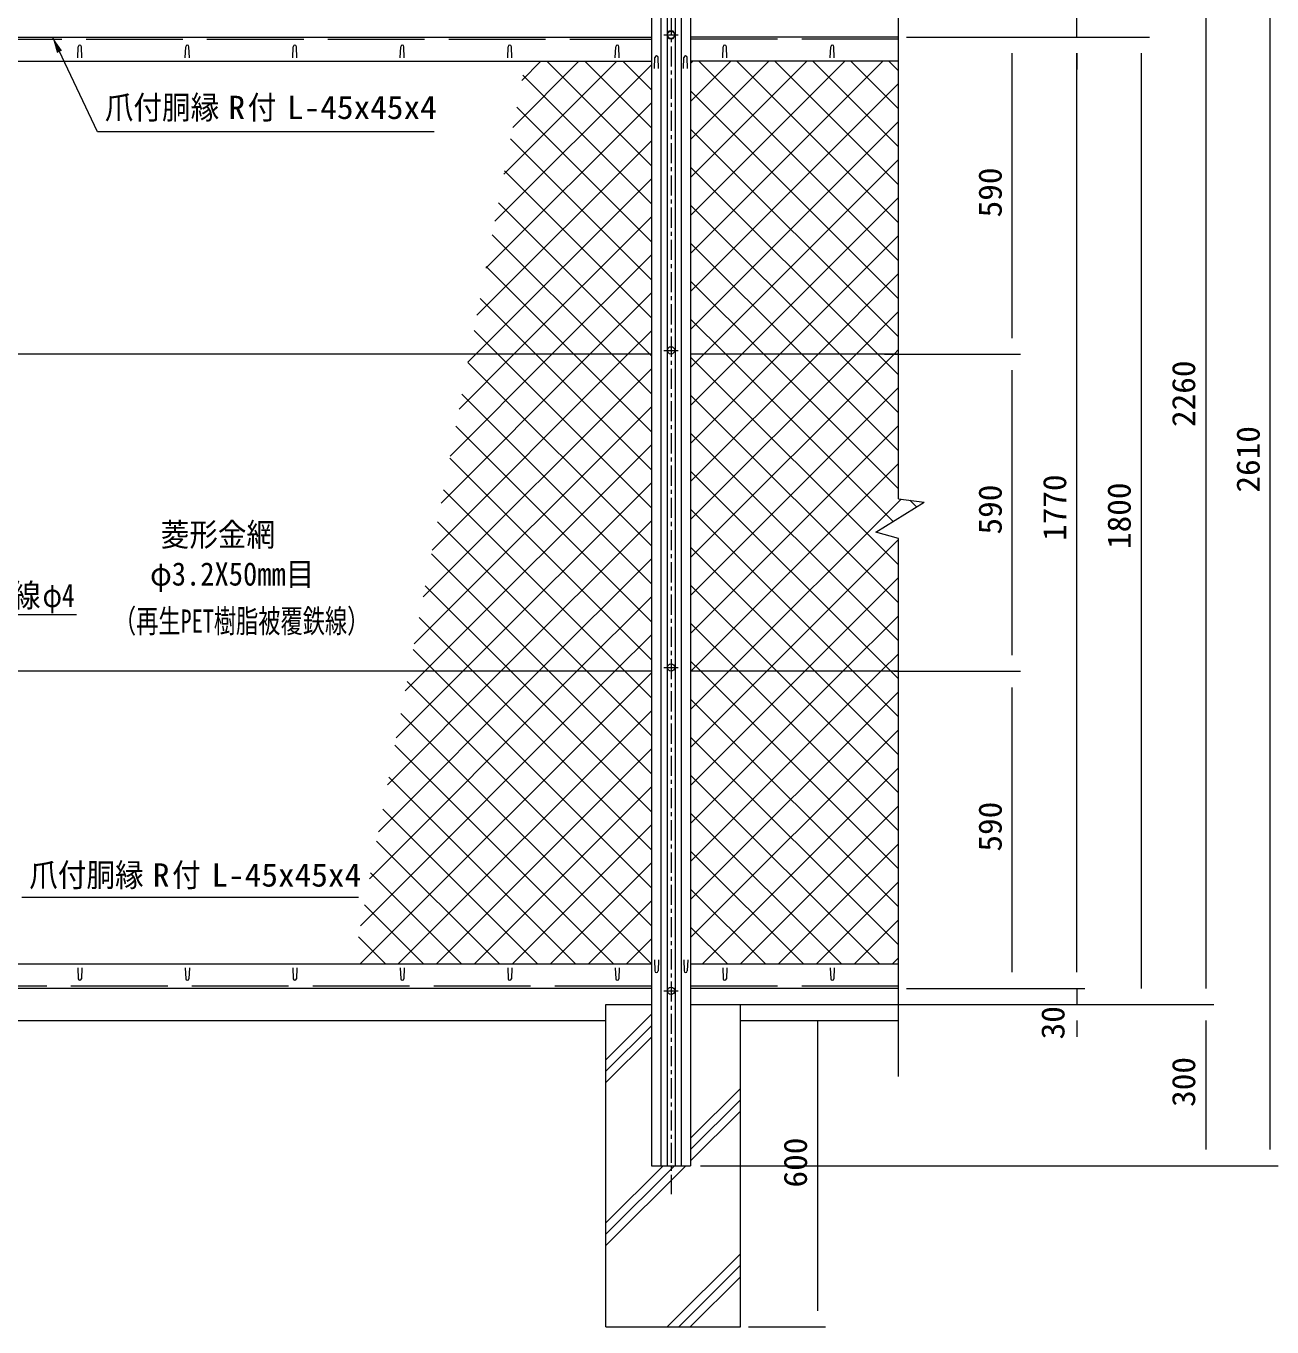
# Model space of a CAD drawing. Units: millimetres, scale not verified. Extents: x -4455 to 4455, y -3150 to 3150.
# Drawn here: x -2625 to -307, y -879 to 1542 of the extents above; entities that cross this region are included whole.
import ezdxf
from ezdxf.enums import TextEntityAlignment as Align

# ---------------------------------------------------------------- set-up
doc = ezdxf.new("R2010")
doc.units = ezdxf.units.MM
doc.header["$LTSCALE"] = 30
doc.linetypes.add('DASHED', pattern=[7.5, 6, -1.5])
doc.linetypes.add('USER1', pattern=[2, 1.25, -0.25, 0.25, -0.25])
for name, color, linetype, lineweight in [('0-0_1部材', 3, 'Continuous', 18), ('0-1_5寸法', 1, 'Continuous', 18), ('0-3_8部品', 3, 'Continuous', 18), ('0-4_4基礎', 4, 'Continuous', 18), ('0-5_2網', 4, 'Continuous', 18), ('0-9_6文字', 3, 'Continuous', 9), ('0-A_中心線', 1, 'USER1', 18), ('0-B_KOUZOU', 7, 'Continuous', 9), ('0-C_BUHIN', 3, 'Continuous', 18), ('0-D_GL', 7, 'Continuous', 9), ('0-E_0', 3, 'Continuous', 18)]:
    doc.layers.add(name, color=color, linetype=linetype, lineweight=lineweight)
doc.styles.add('ＭＳ ゴシック', font='')
doc.styles.get('ＭＳ ゴシック').set_extended_font_data('MS Gothic')

msp = doc.modelspace()

# ---------------------------------------------------------------- linework, layer by layer
at = {"layer": '0-0_1部材', "color": 7, "lineweight": 9}
for p, q in [((-1461.72, 2030.91), (-1461.72, -579.09)), ((-1388.72, 2030.91), (-1388.72, -579.09)), ((-3188.72, 1520.91), (-1461.72, 1520.91)), ((-1001.9, 1520.91), (-1388.72, 1520.91)), ((-3188.72, 1475.91), (-1461.72, 1475.91)), ((-1001.9, 1475.91), (-1388.72, 1475.91)), ((-1001.9, -204.09), (-1388.72, -204.09)), ((-1001.9, -249.09), (-1388.72, -249.09))]:
    msp.add_line(p, q, dxfattribs=at)
at = {"layer": '0-0_1部材'}
for p, q in [((-1444.22, 2030.91), (-1444.22, -579.09)), ((-1432.72, 2030.91), (-1432.72, -579.09)), ((-1417.72, 2030.91), (-1417.72, -579.09)), ((-1406.22, 2030.91), (-1406.22, -579.09)), ((-2528.97, 1482.41), (-2528.22, 1502.91)), ((-2521.47, 1482.41), (-2522.22, 1502.91)), ((-2328.97, 1482.41), (-2328.22, 1502.91)), ((-2321.47, 1482.41), (-2322.22, 1502.91)), ((-2128.97, 1482.41), (-2128.22, 1502.91)), ((-2121.47, 1482.41), (-2122.22, 1502.91)), ((-1928.97, 1482.41), (-1928.22, 1502.91)), ((-1921.47, 1482.41), (-1922.22, 1502.91)), ((-1728.97, 1482.41), (-1728.22, 1502.91)), ((-1721.47, 1482.41), (-1722.22, 1502.91)), ((-1528.97, 1482.41), (-1528.22, 1502.91)), ((-1521.47, 1482.41), (-1522.22, 1502.91)), ((-1328.97, 1482.41), (-1328.22, 1502.91)), ((-1321.47, 1482.41), (-1322.22, 1502.91)), ((-1128.97, 1482.41), (-1128.22, 1502.91)), ((-1121.47, 1482.41), (-1122.22, 1502.91)), ((-1461.72, 930.91), (-3188.72, 930.91)), ((-1461.72, 340.91), (-3188.72, 340.91)), ((-2528.97, -210.59), (-2528.22, -231.09)), ((-2521.47, -210.59), (-2522.22, -231.09)), ((-2328.97, -210.59), (-2328.22, -231.09)), ((-2321.47, -210.59), (-2322.22, -231.09)), ((-2128.97, -210.59), (-2128.22, -231.09)), ((-2121.47, -210.59), (-2122.22, -231.09)), ((-1928.97, -210.59), (-1928.22, -231.09)), ((-1921.47, -210.59), (-1922.22, -231.09)), ((-1728.97, -210.59), (-1728.22, -231.09)), ((-1721.47, -210.59), (-1722.22, -231.09)), ((-1528.97, -210.59), (-1528.22, -231.09)), ((-1521.47, -210.59), (-1522.22, -231.09)), ((-1328.97, -210.59), (-1328.22, -231.09)), ((-1321.47, -210.59), (-1322.22, -231.09)), ((-1128.97, -210.59), (-1128.22, -231.09)), ((-1121.47, -210.59), (-1122.22, -231.09))]:
    msp.add_line(p, q, dxfattribs=at)
at = {"layer": '0-0_1部材', "color": 4}
for p, q in [((-1001.9, 662.06), (-1001.9, 2026.89)), ((-1044, 599.71), (-954.21, 655.42)), ((-1001.9, 662.06), (-954.21, 655.42)), ((-1001.9, 587.71), (-1044, 599.71)), ((-1001.9, -412.88), (-1001.9, 587.71))]:
    msp.add_line(p, q, dxfattribs=at)
at = {"layer": '0-0_1部材', "color": 1, "linetype": 'DASHED'}
for p, q in [((-3188.72, 1516.91), (-1461.72, 1516.91)), ((-1001.9, 1516.91), (-1388.72, 1516.91)), ((-1461.72, -245.09), (-3188.72, -245.09)), ((-1001.9, -245.09), (-1388.72, -245.09))]:
    msp.add_line(p, q, dxfattribs=at)
at = {"layer": '0-0_1部材'}
for centre, start, end in [((-2525.22, 1502.91), 0, 180), ((-2325.22, 1502.91), 0, 180), ((-2125.22, 1502.91), 0, 180), ((-1925.22, 1502.91), 0, 180), ((-1725.22, 1502.91), 0, 180), ((-1525.22, 1502.91), 0, 180), ((-1325.22, 1502.91), 0, 180), ((-1125.22, 1502.91), 0, 180), ((-2525.22, -231.09), 180, 0), ((-2325.22, -231.09), 180, 0), ((-2125.22, -231.09), 180, 0), ((-1925.22, -231.09), 180, 0), ((-1725.22, -231.09), 180, 0), ((-1525.22, -231.09), 180, 0), ((-1325.22, -231.09), 180, 0), ((-1125.22, -231.09), 180, 0)]:
    msp.add_arc(centre, 3, start, end, dxfattribs=at)
at = {"layer": '0-1_5寸法'}
for p, q in [((-430.33, 1950.91), (-430.33, -249.09)), ((-670.33, 1520.91), (-670.33, 1680.91)), ((-986.9, 1520.91), (-535.33, 1520.91)), ((-986.9, 1520.91), (-655.33, 1520.91)), ((-986.9, 1520.91), (-775.33, 1520.91)), ((-986.9, 1520.91), (-655.33, 1520.91)), ((-986.9, 1520.91), (-535.33, 1520.91)), ((-790.33, 960.91), (-790.33, 1490.91)), ((-670.33, -219.09), (-670.33, 1490.91)), ((-670.33, 1490.91), (-670.33, 1460.91)), ((-550.33, 1490.91), (-550.33, -249.09)), ((-1028.23, 930.91), (-775.33, 930.91)), ((-986.9, 930.91), (-775.33, 930.91)), ((-790.33, 370.91), (-790.33, 900.91)), ((-1010.46, 340.91), (-775.33, 340.91)), ((-986.9, 340.91), (-775.33, 340.91)), ((-790.33, -219.09), (-790.33, 310.91)), ((-670.33, -219.09), (-670.33, -189.09)), ((-986.9, -249.09), (-655.33, -249.09)), ((-986.9, -249.09), (-655.33, -249.09)), ((-986.9, -249.09), (-775.33, -249.09)), ((-670.33, -249.09), (-670.33, -279.09)), ((-1299.12, -279.09), (-415.33, -279.09)), ((-1281.27, -279.09), (-415.33, -279.09)), ((-1281.27, -279.09), (-1137.66, -279.09)), ((-986.9, -279.09), (-535.33, -279.09)), ((-986.9, -279.09), (-655.33, -279.09)), ((-1152.66, -309.09), (-1152.66, -849.09)), ((-670.33, -309.09), (-670.33, -339.09)), ((-430.33, -309.09), (-430.33, -549.09)), ((-1370.57, -579.09), (-415.33, -579.09)), ((-1281.27, -879.09), (-1137.66, -879.09))]:
    msp.add_line(p, q, dxfattribs=at)
at = {"layer": '0-3_8部品', "color": 1, "linetype": 'USER1'}
for p, q in [((-1438.66, 1525.36), (-1411.78, 1525.36)), ((-1438.65, 938.04), (-1411.77, 938.04)), ((-1438.65, 348.04), (-1411.77, 348.04)), ((-1438.65, -253.54), (-1411.77, -253.54))]:
    msp.add_line(p, q, dxfattribs=at)
at = {"layer": '0-3_8部品'}
msp.add_lwpolyline([(-1417.39, 1525.36), (-1421.31, 1532.15), (-1429.15, 1532.15), (-1433.07, 1525.36), (-1429.15, 1518.57), (-1421.31, 1518.57)], close=True, dxfattribs=at)
for centre in [(-1425.23, 1525.36), (-1425.22, 938.04), (-1425.22, 348.04), (-1425.22, -253.54)]:
    msp.add_circle(centre, 6.8, dxfattribs=at)
at = {"layer": '0-4_4基礎', "color": 7, "lineweight": 9}
for p, q in [((-1546.27, -879.09), (-1546.27, -279.09)), ((-1546.27, -279.09), (-1461.72, -279.09)), ((-1388.72, -279.09), (-1296.27, -279.09)), ((-1296.27, -879.09), (-1296.27, -279.09)), ((-1546.27, -879.09), (-1296.27, -879.09))]:
    msp.add_line(p, q, dxfattribs=at)
at = {"layer": '0-4_4基礎'}
for p, q in [((-1546.27, -381.87), (-1461.72, -297.32)), ((-1546.27, -403.08), (-1461.72, -318.53)), ((-1546.27, -424.29), (-1461.72, -339.74)), ((-1388.72, -527.78), (-1296.27, -435.33)), ((-1388.72, -548.99), (-1296.27, -456.54)), ((-1388.72, -570.2), (-1296.27, -477.75)), ((-1546.27, -727.75), (-1397.61, -579.09)), ((-1546.27, -706.54), (-1418.82, -579.09)), ((-1546.27, -685.33), (-1440.04, -579.09)), ((-1432.21, -879.09), (-1296.27, -743.15)), ((-1411, -879.09), (-1296.27, -764.36)), ((-1389.79, -879.09), (-1296.27, -785.57))]:
    msp.add_line(p, q, dxfattribs=at)
at = {"layer": '0-5_2網', "color": 1}
for p, q in [((-310.33, -549.09), (-310.33, 2000.91)), ((-1370.57, -579.09), (-295.33, -579.09))]:
    msp.add_line(p, q, dxfattribs=at)
at = {"layer": '0-5_2網'}
for p, q in [((-1753.01, 1178.22), (-1461.72, 1469.52)), ((-1736.34, 1265.61), (-1526.04, 1475.91)), ((-1719.67, 1352.99), (-1596.75, 1475.91)), ((-1702.99, 1440.37), (-1667.46, 1475.91)), ((-1461.72, 1281.5), (-1656.12, 1475.91)), ((-1461.72, 1352.21), (-1585.41, 1475.91)), ((-1461.72, 1422.92), (-1514.7, 1475.91)), ((-1388.72, 1471.81), (-1384.62, 1475.91)), ((-1388.72, 1401.1), (-1313.91, 1475.91)), ((-1388.72, 1330.38), (-1243.2, 1475.91)), ((-1388.72, 1259.67), (-1172.49, 1475.91)), ((-1388.72, 1188.96), (-1101.78, 1475.91)), ((-1388.72, 1118.25), (-1031.07, 1475.91)), ((-1001.9, 1104.53), (-1373.28, 1475.91)), ((-1001.9, 1175.24), (-1302.57, 1475.91)), ((-1001.9, 1245.95), (-1231.86, 1475.91)), ((-1001.9, 1316.66), (-1161.15, 1475.91)), ((-1001.9, 1387.37), (-1090.44, 1475.91)), ((-1001.9, 1458.08), (-1019.73, 1475.91)), ((-1461.72, 1210.79), (-1701.12, 1450.19)), ((-1388.72, 1047.54), (-1001.9, 1434.36)), ((-1001.9, 1033.82), (-1388.72, 1420.63)), ((-1769.68, 1090.84), (-1461.72, 1398.81)), ((-1461.72, 1140.08), (-1712.45, 1390.81)), ((-1388.72, 976.83), (-1001.9, 1363.65)), ((-1461.72, 1069.37), (-1723.78, 1331.43)), ((-1001.9, 963.11), (-1388.72, 1349.92)), ((-1786.36, 1003.46), (-1461.72, 1328.1)), ((-1461.72, 998.66), (-1735.11, 1272.05)), ((-1040.41, 930.91), (-1388.72, 1279.21)), ((-1788.2, 930.91), (-1461.72, 1257.38)), ((-1464.68, 930.91), (-1746.44, 1212.67)), ((-1293.22, 930.91), (-1001.9, 1222.22)), ((-1717.49, 930.91), (-1461.72, 1186.67)), ((-1111.12, 930.91), (-1388.72, 1208.5)), ((-1535.39, 930.91), (-1757.77, 1153.29)), ((-1222.51, 930.91), (-1001.9, 1151.51)), ((-1646.78, 930.91), (-1461.72, 1115.96)), ((-1606.1, 930.91), (-1769.1, 1093.91)), ((-1151.8, 930.91), (-1001.9, 1080.8)), ((-1576.07, 930.91), (-1461.72, 1045.25)), ((-1676.81, 930.91), (-1780.43, 1034.53)), ((-1081.09, 930.91), (-1001.9, 1010.09)), ((-1747.52, 930.91), (-1791.76, 975.15)), ((-1853.05, 653.92), (-1576.07, 930.91)), ((-1836.38, 741.31), (-1646.78, 930.91)), ((-1819.7, 828.69), (-1717.49, 930.91)), ((-1803.03, 916.07), (-1788.2, 930.91)), ((-1461.72, 645.11), (-1747.52, 930.91)), ((-1461.72, 715.82), (-1676.81, 930.91)), ((-1461.72, 786.53), (-1606.1, 930.91)), ((-1461.72, 857.24), (-1535.39, 930.91)), ((-1461.72, 927.95), (-1464.68, 930.91)), ((-1388.72, 835.41), (-1293.22, 930.91)), ((-1388.72, 764.7), (-1222.51, 930.91)), ((-1388.72, 693.99), (-1151.8, 930.91)), ((-1388.72, 623.28), (-1081.09, 930.91)), ((-1388.72, 552.57), (-1010.38, 930.91)), ((-1001.9, 538.84), (-1388.72, 925.66)), ((-1001.9, 821.69), (-1111.12, 930.91)), ((-1001.9, 892.4), (-1040.41, 930.91)), ((-1010.38, 930.91), (-1001.9, 939.38)), ((-1886.39, 479.16), (-1461.72, 903.83)), ((-1461.72, 574.4), (-1803.09, 915.77)), ((-1461.72, 503.68), (-1814.42, 856.38)), ((-1388.72, 481.86), (-1001.9, 868.67)), ((-1001.9, 468.13), (-1388.72, 854.95)), ((-1903.07, 391.77), (-1461.72, 833.12)), ((-1461.72, 432.97), (-1825.75, 797)), ((-1388.72, 411.15), (-1001.9, 797.96)), ((-1001.9, 397.42), (-1388.72, 784.24)), ((-1883.22, 340.91), (-1461.72, 762.41)), ((-1461.72, 362.26), (-1837.08, 737.62)), ((-1016.1, 340.91), (-1388.72, 713.53)), ((-1812.51, 340.91), (-1461.72, 691.7)), ((-968.31, 646.67), (-980.75, 659.12)), ((-1086.81, 340.91), (-1388.72, 642.82)), ((-1581.78, 340.91), (-1859.74, 618.86)), ((-1741.8, 340.91), (-1461.72, 620.99)), ((-1246.83, 340.91), (-1001.9, 585.83)), ((-1652.49, 340.91), (-1871.07, 559.48)), ((-1157.52, 340.91), (-1388.72, 572.11)), ((-1671.09, 340.91), (-1461.72, 550.28)), ((-1176.12, 340.91), (-1001.9, 515.12)), ((-1723.2, 340.91), (-1882.4, 500.1)), ((-1228.23, 340.91), (-1388.72, 501.4)), ((-1600.38, 340.91), (-1461.72, 479.57)), ((-1793.92, 340.91), (-1893.73, 440.72)), ((-1105.41, 340.91), (-1001.9, 444.41)), ((-1298.94, 340.91), (-1388.72, 430.68)), ((-1864.63, 340.91), (-1905.06, 381.34)), ((-1034.69, 340.91), (-1001.9, 373.7)), ((-1986.43, -45.15), (-1600.38, 340.91)), ((-1969.76, 42.24), (-1671.09, 340.91)), ((-1953.09, 129.62), (-1741.8, 340.91)), ((-1936.41, 217.01), (-1812.51, 340.91)), ((-1919.74, 304.39), (-1883.22, 340.91)), ((-1461.72, -62), (-1864.63, 340.91)), ((-1461.72, 8.71), (-1793.92, 340.91)), ((-1461.72, 79.42), (-1723.2, 340.91)), ((-1461.72, 150.13), (-1652.49, 340.91)), ((-1461.72, 220.84), (-1581.78, 340.91)), ((-1369.65, 340.91), (-1388.72, 359.97)), ((-1388.72, 199.01), (-1246.83, 340.91)), ((-1388.72, 128.3), (-1176.12, 340.91)), ((-1388.72, 57.59), (-1105.41, 340.91)), ((-1388.72, -13.12), (-1034.69, 340.91)), ((-1001.9, -26.84), (-1369.65, 340.91)), ((-1001.9, 43.87), (-1298.94, 340.91)), ((-1001.9, 114.58), (-1228.23, 340.91)), ((-1001.9, 185.29), (-1157.52, 340.91)), ((-1001.9, 256), (-1086.81, 340.91)), ((-1001.9, 326.71), (-1016.1, 340.91)), ((-2003.96, -204.09), (-1461.72, 338.15)), ((-1461.72, -132.71), (-1916.39, 321.96)), ((-1388.72, -83.83), (-1001.9, 302.99)), ((-1933.25, -204.09), (-1461.72, 267.43)), ((-1001.9, -97.55), (-1388.72, 289.26)), ((-1461.72, -203.42), (-1927.72, 262.58)), ((-1388.72, -154.54), (-1001.9, 232.28)), ((-1001.9, -168.26), (-1388.72, 218.55)), ((-1531.76, -204.09), (-1939.05, 203.2)), ((-1862.54, -204.09), (-1461.72, 196.72)), ((-1036.78, -204.09), (-1388.72, 147.84)), ((-1367.56, -204.09), (-1001.9, 161.56)), ((-1602.47, -204.09), (-1950.38, 143.82)), ((-1791.83, -204.09), (-1461.72, 126.01)), ((-1673.18, -204.09), (-1961.71, 84.43)), ((-1107.49, -204.09), (-1388.72, 77.13)), ((-1296.85, -204.09), (-1001.9, 90.85)), ((-1721.12, -204.09), (-1461.72, 55.3)), ((-1743.89, -204.09), (-1973.04, 25.05)), ((-1178.2, -204.09), (-1388.72, 6.42)), ((-1226.14, -204.09), (-1001.9, 20.14)), ((-1650.41, -204.09), (-1461.72, -15.41)), ((-1814.6, -204.09), (-1984.37, -34.33)), ((-1248.92, -204.09), (-1388.72, -64.29)), ((-1155.43, -204.09), (-1001.9, -50.57)), ((-1885.31, -204.09), (-1995.7, -93.71)), ((-1579.69, -204.09), (-1461.72, -86.12)), ((-1319.63, -204.09), (-1388.72, -135)), ((-1084.72, -204.09), (-1001.9, -121.28)), ((-1956.02, -204.09), (-2007.03, -153.09)), ((-1508.98, -204.09), (-1461.72, -156.83)), ((-1014.01, -204.09), (-1001.9, -191.99))]:
    msp.add_line(p, q, dxfattribs=at)
for points in [[(-1388.72, 906.12), (-1363.93, 930.91), (-1001.9, 1292.94)], [(-1001.9, 750.98), (-1181.83, 930.91), (-1388.72, 1137.79)], [(-1001.9, 680.27), (-1252.54, 930.91), (-1388.72, 1067.08)], [(-1011.95, 619.6), (-1323.26, 930.91), (-1388.72, 996.37)], [(-1869.72, 566.54), (-1505.35, 930.91), (-1461.72, 974.54)], [(-1388.72, 340.43), (-1388.25, 340.91), (-1001.9, 727.25)], [(-1461.72, 291.55), (-1511.07, 340.91), (-1848.41, 678.24)], [(-1388.72, 269.72), (-1317.54, 340.91), (-997.06, 661.38)], [(-2003.1, -132.53), (-1529.67, 340.91), (-1461.72, 408.86)]]:
    msp.add_lwpolyline(points, dxfattribs=at)
at = {"layer": '0-9_6文字', "color": 7}
msp.add_line((-2492.4, 1344.41), (-2575.03, 1518.97), dxfattribs=at)
at = {"layer": '0-9_6文字', "color": 1, "lineweight": 18}
for p, q in [((-1865.97, 1344.41), (-2492.4, 1344.41)), ((-2006.61, -79.99), (-2633.05, -79.99))]:
    msp.add_line(p, q, dxfattribs=at)
at = {"layer": '0-9_6文字', "color": 6, "lineweight": 18}
msp.add_lwpolyline([(-2531.18, 445.78), (-2725.72, 445.78), (-2823.55, 342.36)], dxfattribs=at)
at = {"layer": '0-9_6文字', "color": 7}
msp.add_solid([(-2575.89, 1520.77), (-2558.34, 1495.89), (-2567.76, 1491.43)], dxfattribs=at)
at = {"layer": '0-A_中心線'}
msp.add_line((-1425.22, 2043.71), (-1425.22, -632.28), dxfattribs=at)
at = {"layer": '0-B_KOUZOU'}
for p, q in [((-1461.72, -204.09), (-3188.72, -204.09)), ((-1461.72, -249.09), (-3188.72, -249.09))]:
    msp.add_line(p, q, dxfattribs=at)
at = {"layer": '0-C_BUHIN'}
for p, q in [((-1001.9, 930.91), (-1388.72, 930.91)), ((-1001.9, 340.91), (-1388.72, 340.91))]:
    msp.add_line(p, q, dxfattribs=at)
at = {"layer": '0-D_GL'}
for p, q in [((-3096.27, -309.09), (-1546.27, -309.09)), ((-1296.27, -309.09), (-1001.9, -309.09)), ((-1461.72, -579.09), (-1388.72, -579.09))]:
    msp.add_line(p, q, dxfattribs=at)
at = {"layer": '0-E_0'}
for p, q in [((-1455.97, 1462.28), (-1455.22, 1482.78)), ((-1448.47, 1462.28), (-1449.22, 1482.78)), ((-1401.97, 1462.28), (-1401.22, 1482.78)), ((-1394.47, 1462.28), (-1395.22, 1482.78)), ((-1456.22, -196.07), (-1455.47, -216.57)), ((-1448.72, -196.07), (-1449.47, -216.57)), ((-1401.72, -196.07), (-1400.97, -216.57)), ((-1394.22, -196.07), (-1394.97, -216.57))]:
    msp.add_line(p, q, dxfattribs=at)
for centre, start, end in [((-1452.22, 1482.78), 0, 180), ((-1398.22, 1482.78), 0, 180), ((-1452.47, -216.57), 180, 0), ((-1397.97, -216.57), 180, 0)]:
    msp.add_arc(centre, 3, start, end, dxfattribs=at)

# ---------------------------------------------------------------- texts
at = {"layer": '0-1_5寸法', "color": 3, "style": 'ＭＳ ゴシック', "width": 1.05}
for s, p in [('590', (-797.01, 1185.41)), ('2260', (-437.01, 795.41)), ('1770', (-677.01, 583.41)), ('590', (-797.01, 595.41)), ('1800', (-557.01, 568.41)), ('590', (-797.01, 5.41)), ('30', (-680.18, -343.96)), ('300', (-437.01, -469.59)), ('600', (-1159.33, -619.59))]:
    msp.add_text(s, height=43.33, rotation=90, dxfattribs=at).set_placement(p, align=Align.BOTTOM_LEFT)
at = {"layer": '0-5_2網', "color": 3, "style": 'ＭＳ ゴシック', "width": 1.05}
msp.add_text('2610', height=43.33, rotation=90, dxfattribs=at).set_placement((-317.01, 673.41), align=Align.BOTTOM_LEFT)
at = {"layer": '0-9_6文字', "style": 'ＭＳ ゴシック'}
for s, height, width, p in [('爪付胴縁  付', 43.33, 0.9, (-2478.68, 1355.49)), ('R', 43.33, 1.05, (-2248.78, 1355.49)), ('L-45x45x4', 43.33, 1.05, (-2139.68, 1355.49)), ('菱形金網', 43.33, 0.9, (-2374.65, 560.61)), ('φ3.2X50mm目', 43.3, 0.9, (-2394.47, 487.42)), ('鉄線', 43.33, 0.9, (-2704.71, 447.48)), ('φ4', 43.33, 0.8, (-2594.38, 447.48)), ('（再生PET樹脂被覆鉄線）', 43.3, 0.7, (-2461.81, 399.72)), ('爪付胴縁  付', 43.33, 0.9, (-2619.33, -72.75)), ('R', 43.33, 1.05, (-2389.42, -72.75)), ('L-45x45x4', 43.33, 1.05, (-2280.33, -72.75))]:
    msp.add_text(s, height=height, dxfattribs=dict(at, width=width)).set_placement(p, align=Align.BOTTOM_LEFT)

doc.saveas('drawing.dxf')
